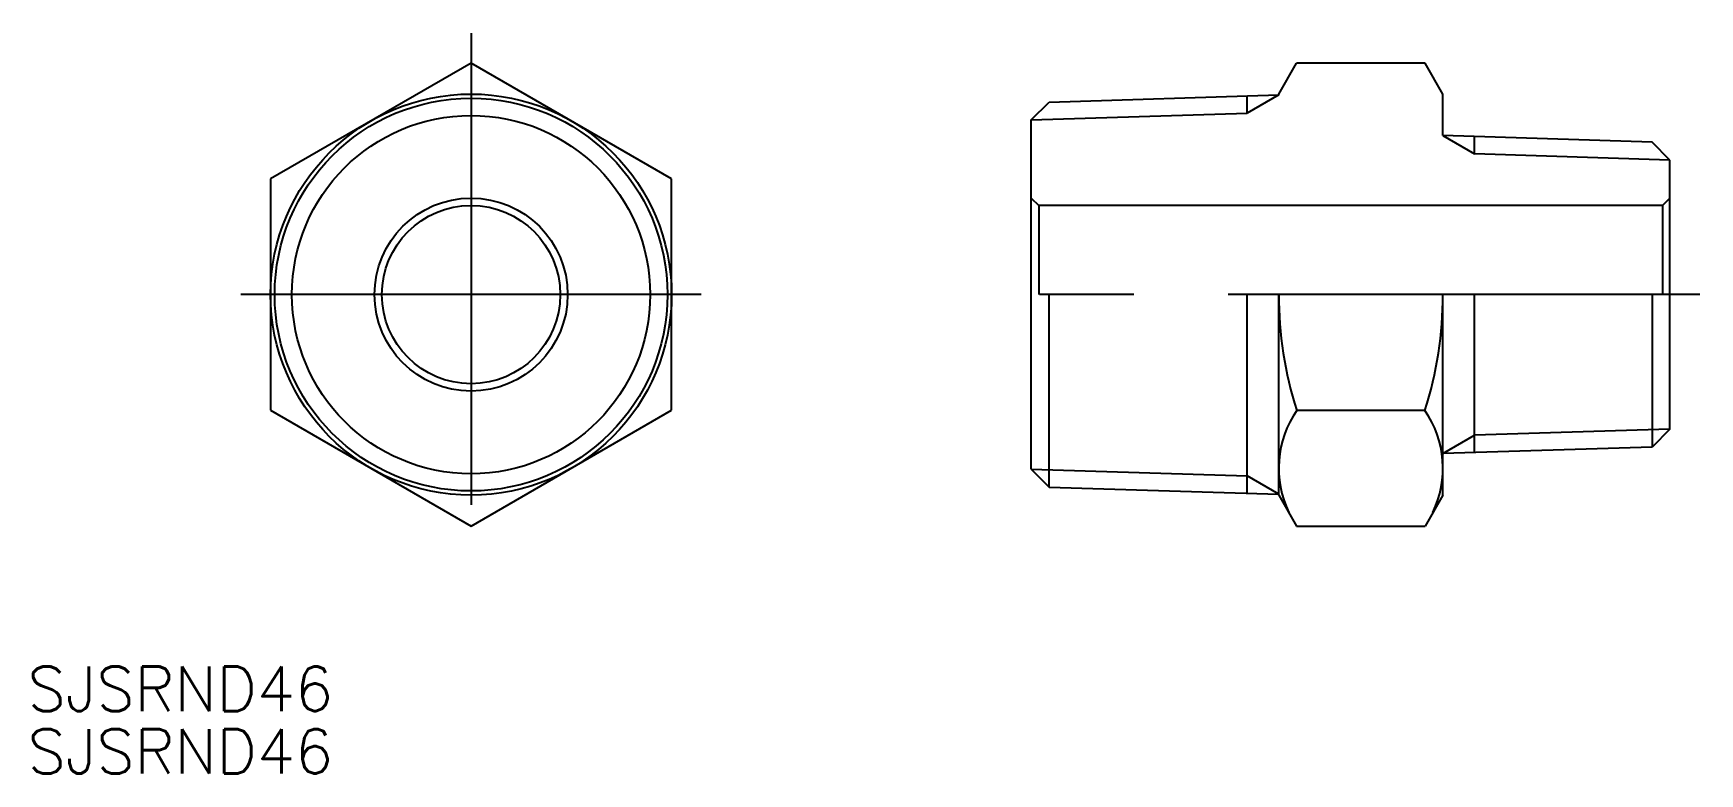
# Model space of a CAD drawing. Extents: x -29 to 83, y -32 to 18.
import ezdxf

# ---------------------------------------------------------------- set-up
doc = ezdxf.new("R2010")
doc.units = 0
doc.linetypes.add('CENTER', pattern=[50.8, 31.75, -6.35, 6.35, -6.35])
doc.layers.get('0').update_dxf_attribs({"linetype": 'CONTINUOUS'})
doc.layers.add('CENTER', color=1, linetype='CENTER')
doc.styles.get("Standard").update_dxf_attribs({"font": 'txt.shx', "height": 3, "bigfont": 'bigfont.shx'})

msp = doc.modelspace()

# ---------------------------------------------------------------- linework, layer by layer
at = {"color": 7, "linetype": 'CONTINUOUS'}
for p, q in [((0, 15.59), (-13.5, 7.79)), ((13.5, 7.79), (0, 15.59)), ((54.38, 13.5), (55.58, 15.59)), ((64.23, 15.59), (55.58, 15.59)), ((65.43, 13.5), (64.23, 15.59)), ((54.38, 13.44), (54.38, 13.5)), ((65.43, 10.7), (65.43, 13.5)), ((37.72, 11.76), (38.92, 12.96)), ((38.92, 12.96), (54.38, 13.44)), ((52.25, 12.21), (52.25, 13.38)), ((37.72, -11.76), (37.72, 11.76)), ((79.52, 10.26), (65.43, 10.7)), ((67.56, 9.47), (67.56, 10.63)), ((80.72, 9.06), (79.52, 10.26)), ((80.72, -9.06), (80.72, 9.06)), ((-13.5, 7.79), (-13.5, -7.79)), ((13.5, -7.79), (13.5, 7.79)), ((37.72, 6.5), (38.22, 6)), ((80.22, 6), (38.22, 6)), ((38.22, 6), (38.22, 0)), ((80.72, 6.5), (80.22, 6)), ((80.22, 6), (80.22, 0)), ((54.38, -13.5), (54.38, 0)), ((65.43, -13.5), (65.43, 0)), ((67.56, -10.63), (67.56, 0)), ((79.52, 0), (79.52, -10.26)), ((38.92, -12.96), (38.92, 0)), ((52.25, -13.38), (52.25, 0)), ((-13.5, -7.79), (0, -15.59)), ((0, -15.59), (13.5, -7.79)), ((55.58, -7.79), (64.23, -7.79)), ((80.72, -9.06), (79.52, -10.26)), ((79.52, -10.26), (65.43, -10.7)), ((37.72, -11.76), (38.92, -12.96)), ((38.92, -12.96), (54.38, -13.44)), ((54.38, -13.5), (55.58, -15.59)), ((65.43, -13.5), (64.23, -15.59)), ((55.58, -15.59), (64.23, -15.59))]:
    msp.add_line(p, q, dxfattribs=at)
at = {"color": 3, "linetype": 'CONTINUOUS'}
for p, q in [((54.38, 13.44), (52.25, 12.21)), ((37.72, 11.76), (52.25, 12.21)), ((65.43, 10.7), (67.56, 9.47)), ((80.72, 9.06), (67.56, 9.47)), ((65.43, -10.7), (67.56, -9.47)), ((80.72, -9.06), (67.56, -9.47)), ((37.72, -11.76), (52.25, -12.21)), ((54.38, -13.44), (52.25, -12.21))]:
    msp.add_line(p, q, dxfattribs=at)
at = {"color": 7, "linetype": 'CONTINUOUS'}
for radius in [13.5, 13.22, 6.5, 6]:
    msp.add_circle((0, 0), radius, dxfattribs=at)
at = {"color": 3, "linetype": 'CONTINUOUS'}
msp.add_circle((0, 0), 12.06, dxfattribs=at)
at = {"color": 7, "linetype": 'CONTINUOUS'}
for centre, radius, start, end in [((80.17, 0), 25.79, 180, 197.588), ((39.64, 0), 25.79, 342.412, 0), ((61.28, -11.69), 6.9, 145.6158, 205.6158), ((58.53, -11.69), 6.9, 334.3842, 34.3842)]:
    msp.add_arc(centre, radius, start, end, dxfattribs=at)
at = {"layer": 'CENTER', "color": 1, "linetype": 'CENTER'}
for p, q in [((0, 17.59), (0, -17.59)), ((15.5, 0), (-15.5, 0)), ((82.72, 0), (35.72, 0))]:
    msp.add_line(p, q, dxfattribs=at)

# ---------------------------------------------------------------- texts
at = {"color": 7, "linetype": 'CONTINUOUS'}
for p in [(-29.86, -28.04), (-29.86, -32.25)]:
    msp.add_text('SJSRND46', height=3, dxfattribs=at).set_placement(p)

doc.saveas('drawing.dxf')
